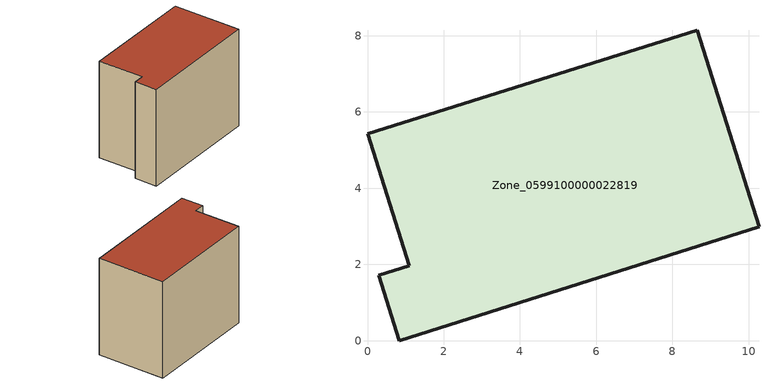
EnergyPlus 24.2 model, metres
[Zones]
Zone_0599100000022819
 floor ground (C_G): 0.29,1.71 1.1,1.96 0,5.43 8.65,8.14 10.27,2.99 0.83,0 z0
 wall outside (C_F): 1.1,1.96 0.29,1.71 0.83,0 10.27,2.99 8.65,8.14 0,5.43 1.1,1.96 z0:7.81
 roof outside (C_R): 8.65,8.14 0,5.43 1.1,1.96 0.29,1.71 0.83,0 10.27,2.99 z7.81
[BUILDING]
Pand.0599100000022819: North Axis=0; Terrain=City; Loads Convergence Tolerance Value=0.04; Temperature Convergence Tolerance Value=0.4; Solar Distribution=FullExterior; Maximum Number of Warmup Days=25; Minimum Number of Warmup Days=1
[Site:Location]
Rotterdam.The.Hague.AP_ZH_NLD Design_Conditions: Latitude=51.96; Longitude=4.45; Time Zone=1; Elevation=-4.5
[SITE:GROUNDTEMPERATURE:BUILDINGSURFACE]
18, 18, 18, 18, 18, 18, 18, 18, 18, 18, 18, 18
[MATERIAL] Thermal Absorptance=0.9; Solar Absorptance=0.7; Visible Absorptance=0.7
Name | Roughness | Thickness | Conductivity | Density | Specific Heat
G.TI.1975-1991 | MediumSmooth | 0.15 | 0.288461 | 540 | 1210
F.TI.1975-1991 | Rough | 0.3 | 0.230769 | 1920 | 840
R.TI.1975-1991 | MediumRough | 0.2 | 0.153846 | 1500 | 1000
[CONSTRUCTION]
C_G: G.TI.1975-1991
C_F: F.TI.1975-1991
C_R: R.TI.1975-1991
[ZONE]
Zone_0599100000022819: Type=1; Multiplier=1; Ceiling Height=Autocalculate; Volume=Autocalculate; Floor Area=autocalculate; Part of Total Floor Area=Yes
[ZONEINFILTRATION:DESIGNFLOWRATE]
Infil_Zone_0599100000022819: Zone or ZoneList or Space or SpaceList=Zone_0599100000022819; Schedule=AlwaysOn; Design Flow Rate Calculation Method=Flow/Area; Flow Rate per Floor Area=0.003; Constant Term Coefficient=1; Temperature Term Coefficient=0; Velocity Term Coefficient=0; Velocity Squared Term Coefficient=0
[HVACTEMPLATE:ZONE:IDEALLOADSAIRSYSTEM]
Zone_0599100000022819: Maximum Heating Supply Air Temperature=50; Minimum Cooling Supply Air Temperature=13; Maximum Heating Supply Air Humidity Ratio=0.0156; Minimum Cooling Supply Air Humidity Ratio=0.0077; Heating Limit=NoLimit; Cooling Limit=NoLimit; Dehumidification Control Type=ConstantSensibleHeatRatio; Cooling Sensible Heat Ratio=0.7; Dehumidification Setpoint=60; Humidification Control Type=None; Humidification Setpoint=30; Outdoor Air Method=None; Outdoor Air Flow Rate per Person=0.00944; Outdoor Air Flow Rate per Zone Floor Area=0; Outdoor Air Flow Rate per Zone=0; Demand Controlled Ventilation Type=None; Outdoor Air Economizer Type=NoEconomizer; Heat Recovery Type=None; Sensible Heat Recovery Effectiveness=0.7; Latent Heat Recovery Effectiveness=0.65
[ZONECONTROL:THERMOSTAT]
ThermostatControl_Zone_0599100000022819: Zone or ZoneList=Zone_0599100000022819; Control Type Schedule=DualSetpointControlType; Control 1=Thermostat_Zone_0599100000022819; Temperature Difference Between Cutout And Setpoint=0
[THERMOSTATSETPOINT:DUALSETPOINT]
Thermostat_Zone_0599100000022819: Heating Setpoint Temperature Schedule=HeatingSetpoint_Zone_0599100000022819; Cooling Setpoint Temperature Schedule=CoolingSetpoint_Zone_0599100000022819
[SCHEDULE:COMPACT]
HeatingSetpoint_Zone_0599100000022819: Through: 12/31, For: AllDays, Until: 24:00, 21
CoolingSetpoint_Zone_0599100000022819: Through: 12/31, For: AllDays, Until: 24:00, 24
DualSetpointControlType: Through: 12/31, For: AllDays, Until: 24:00, 4
AlwaysOn: Through: 12/31, For: AllDays, Until: 24:00, 1
